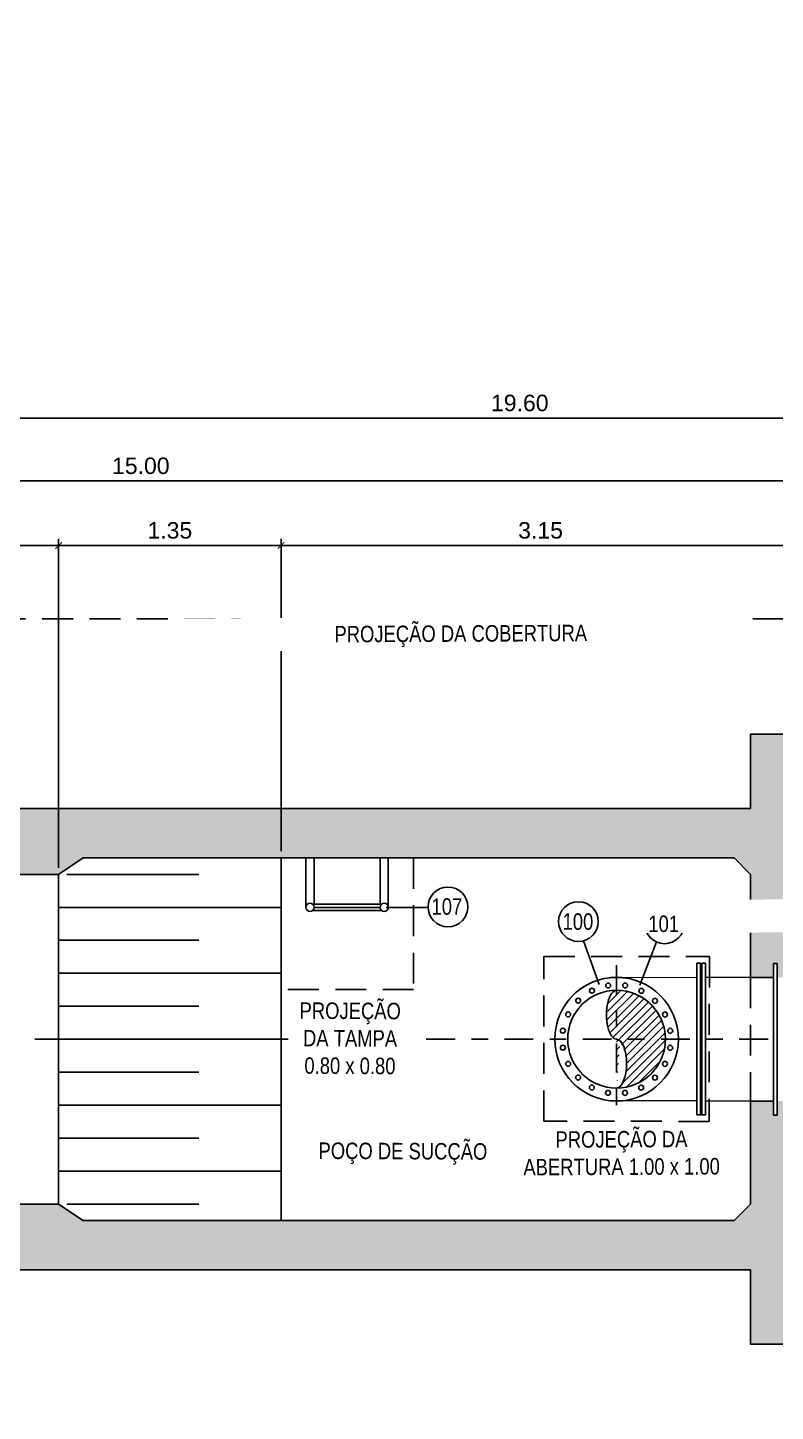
# Model space of a CAD drawing. Header units: feet. Extents: x 0 to 285167, y 0 to 9111449.
# Drawn here: x 285141.39 to 285145.93, y 9111421.62 to 9111430.01 of the extents above; entities that cross this region are included whole.
import ezdxf
from ezdxf import colors
from ezdxf.entities.mleader import LeaderData, LeaderLine
from ezdxf.enums import TextEntityAlignment as Align
from ezdxf.math import Vec2, Vec3

# ---------------------------------------------------------------- set-up
doc = ezdxf.new("R2010")
doc.units = ezdxf.units.FT
doc.header["$MEASUREMENT"] = 0
doc.linetypes.add('DASHDOT', pattern=[1, 0.5, -0.25, 0, -0.25])
doc.linetypes.add('HIDDEN', pattern=[0.375, 0.25, -0.125])
doc.layers.get('0').update_dxf_attribs({"linetype": 'CONTINUOUS'})
doc.layers.get('DEFPOINTS').update_dxf_attribs({"linetype": 'CONTINUOUS'})
for name, color, linetype in [('01', 1, 'CONTINUOUS'), ('01PROJ', 1, 'HIDDEN'), ('EIXO', 1, 'DASHDOT'), ('H-SA-CONTORNO', 2, 'CONTINUOUS'), ('H-SA-DIM', 1, 'CONTINUOUS'), ('H-SA-ESTRUTURA (CORTE)', 5, 'CONTINUOUS'), ('H-SA-HTC CONCRETO', 253, 'CONTINUOUS'), ('H-SA-HTC ENCHIMENTO', 1, 'CONTINUOUS'), ('H-SA-TEXTO', 2, 'CONTINUOUS'), ('INDIC', 2, 'CONTINUOUS'), ('Top View-Ferro Fundido - JGS - K7(Esgoto)', 7, 'CONTINUOUS'), ('TUBULAÇÃO', 5, 'CONTINUOUS')]:
    doc.layers.add(name, color=color, linetype=linetype)
doc.styles.add('EGC_Arial_2.0mm', font='arial.ttf', dxfattribs={"width": 0.8, "height": 2})
doc.styles.get("Standard").update_dxf_attribs({"font": 'arial.ttf'})
doc.dimstyles.new('Copy of EGC_2.0mm', dxfattribs={"dimtxt": 0.1, "dimasz": 0.04, "dimexe": 0.04, "dimexo": 0.04, "dimgap": 0.04, "dimtad": 1, "dimzin": 1, "dimdsep": 46, "dimtxsty": 'Standard', "dimblk": 'ARCHTICK', "dimcen": 0, "dimclrd": 1, "dimclre": 1, "dimclrt": 2, "dimazin": 0, "dimtfac": 1, "dimtix": 1, "dimtmove": 1, "dimatfit": 3, "dimldrblk": 'NONE', "dimfxl": 0.002, "dimtolj": 1, "dimtzin": 0, "dimlwd": -1, "dimarcsym": 0})

# ---------------------------------------------------------------- blocks, each defined once
blk = doc.blocks.new('_ArchTick')
at = {"color": 0, "linetype": 'ByBlock', "const_width": 0.15}
blk.add_lwpolyline([(-0.5, -0.5), (0.5, 0.5)], dxfattribs=at)
blk = doc.blocks.new('*D1182')
at = {"layer": 'DEFPOINTS', "color": 0, "transparency": 16777216}
for p in [(285142.9256, 9111426.869), (285146.0756, 9111425.4232), (285142.9256, 9111424.9732)]:
    blk.add_point(p, dxfattribs=at)
at = {"layer": 'H-SA-DIM', "color": 1, "lineweight": -2, "transparency": 16777216}
for p, q in [((285142.9256, 9111425.0132), (285142.9256, 9111426.909)), ((285146.0756, 9111425.4632), (285146.0756, 9111426.909))]:
    blk.add_line(p, q, dxfattribs=at)
at = {"layer": 'H-SA-DIM', "color": 1, "transparency": 16777216}
blk.add_line((285146.0756, 9111426.869), (285142.9256, 9111426.869), dxfattribs=at)
at = {"layer": 'H-SA-DIM', "color": 1, "transparency": 16777216, "xscale": 0.04, "yscale": 0.04, "zscale": 0.04, "rotation": 180}
blk.add_blockref('_ArchTick', (285142.9256, 9111426.869), dxfattribs=at)
at = {"layer": 'H-SA-DIM', "color": 1, "transparency": 16777216, "xscale": 0.04, "yscale": 0.04, "zscale": 0.04}
blk.add_blockref('_ArchTick', (285146.0756, 9111426.869), dxfattribs=at)
at = {"layer": 'H-SA-DIM', "color": 2, "transparency": 16777216, "insert": (285144.5006, 9111426.9601), "char_height": 0.1, "attachment_point": 5}
blk.add_mtext('\\A1;3.15', dxfattribs=at)
blk = doc.blocks.new('_None')
blk = doc.blocks.new('*D1183')
at = {"layer": 'DEFPOINTS', "color": 0, "transparency": 16777216}
for p in [(285141.5756, 9111426.869), (285142.9256, 9111424.9732), (285141.5756, 9111424.8732)]:
    blk.add_point(p, dxfattribs=at)
at = {"layer": 'H-SA-DIM', "color": 1, "lineweight": -2, "transparency": 16777216}
for p, q in [((285141.5756, 9111424.9132), (285141.5756, 9111426.909)), ((285142.9256, 9111425.0132), (285142.9256, 9111426.909))]:
    blk.add_line(p, q, dxfattribs=at)
at = {"layer": 'H-SA-DIM', "color": 1, "transparency": 16777216}
blk.add_line((285142.9256, 9111426.869), (285141.5756, 9111426.869), dxfattribs=at)
at = {"layer": 'H-SA-DIM', "color": 1, "transparency": 16777216, "xscale": 0.04, "yscale": 0.04, "zscale": 0.04, "rotation": 180}
blk.add_blockref('_ArchTick', (285141.5756, 9111426.869), dxfattribs=at)
at = {"layer": 'H-SA-DIM', "color": 1, "transparency": 16777216, "xscale": 0.04, "yscale": 0.04, "zscale": 0.04}
blk.add_blockref('_ArchTick', (285142.9256, 9111426.869), dxfattribs=at)
at = {"layer": 'H-SA-DIM', "color": 2, "transparency": 16777216, "insert": (285142.2506, 9111426.9601), "char_height": 0.1, "attachment_point": 5}
blk.add_mtext('\\A1;1.35', dxfattribs=at)
blk = doc.blocks.new('*D1186')
at = {"layer": 'DEFPOINTS', "color": 0, "transparency": 16777216}
for p in [(285149.5756, 9111427.2607), (285134.5731, 9111426.4241), (285149.5756, 9111425.4232)]:
    blk.add_point(p, dxfattribs=at)
at = {"layer": 'H-SA-DIM', "color": 1, "lineweight": -2, "transparency": 16777216}
for p, q in [((285134.5731, 9111426.4641), (285134.5731, 9111427.3007)), ((285149.5756, 9111425.4632), (285149.5756, 9111427.3007))]:
    blk.add_line(p, q, dxfattribs=at)
at = {"layer": 'H-SA-DIM', "color": 1, "transparency": 16777216}
blk.add_line((285134.5731, 9111427.2607), (285149.5756, 9111427.2607), dxfattribs=at)
at = {"layer": 'H-SA-DIM', "color": 1, "transparency": 16777216, "xscale": 0.04, "yscale": 0.04, "zscale": 0.04, "rotation": 180}
blk.add_blockref('_ArchTick', (285134.5731, 9111427.2607), dxfattribs=at)
at = {"layer": 'H-SA-DIM', "color": 1, "transparency": 16777216, "xscale": 0.04, "yscale": 0.04, "zscale": 0.04}
blk.add_blockref('_ArchTick', (285149.5756, 9111427.2607), dxfattribs=at)
at = {"layer": 'H-SA-DIM', "color": 2, "transparency": 16777216, "insert": (285142.0744, 9111427.3518), "char_height": 0.1, "attachment_point": 5}
blk.add_mtext('\\A1;15.00', dxfattribs=at)
blk = doc.blocks.new('*D1187')
at = {"layer": 'DEFPOINTS', "color": 0, "transparency": 16777216}
for p in [(285141.5756, 9111426.869), (285138.2756, 9111424.8732), (285141.5756, 9111424.8732)]:
    blk.add_point(p, dxfattribs=at)
at = {"layer": 'H-SA-DIM', "color": 1, "lineweight": -2, "transparency": 16777216}
for p, q in [((285138.2756, 9111424.9132), (285138.2756, 9111426.909)), ((285141.5756, 9111424.9132), (285141.5756, 9111426.909))]:
    blk.add_line(p, q, dxfattribs=at)
at = {"layer": 'H-SA-DIM', "color": 1, "transparency": 16777216}
blk.add_line((285138.2756, 9111426.869), (285141.5756, 9111426.869), dxfattribs=at)
at = {"layer": 'H-SA-DIM', "color": 1, "transparency": 16777216, "xscale": 0.04, "yscale": 0.04, "zscale": 0.04, "rotation": 180}
blk.add_blockref('_ArchTick', (285138.2756, 9111426.869), dxfattribs=at)
at = {"layer": 'H-SA-DIM', "color": 1, "transparency": 16777216, "xscale": 0.04, "yscale": 0.04, "zscale": 0.04}
blk.add_blockref('_ArchTick', (285141.5756, 9111426.869), dxfattribs=at)
at = {"layer": 'H-SA-DIM', "color": 2, "transparency": 16777216, "insert": (285139.9256, 9111426.9601), "char_height": 0.1, "attachment_point": 5}
blk.add_mtext('\\A1;3.30', dxfattribs=at)
blk = doc.blocks.new('*D1310')
at = {"layer": 'DEFPOINTS', "color": 0, "transparency": 16777216}
for p in [(285134.5731, 9111427.642), (285134.5731, 9111426.8729), (285154.1756, 9111425.8232)]:
    blk.add_point(p, dxfattribs=at)
at = {"layer": 'H-SA-DIM', "color": 1, "lineweight": -2, "transparency": 16777216}
for p, q in [((285134.5731, 9111426.9129), (285134.5731, 9111427.682)), ((285154.1756, 9111425.8632), (285154.1756, 9111427.682))]:
    blk.add_line(p, q, dxfattribs=at)
at = {"layer": 'H-SA-DIM', "color": 1, "transparency": 16777216}
blk.add_line((285154.1756, 9111427.642), (285134.5731, 9111427.642), dxfattribs=at)
at = {"layer": 'H-SA-DIM', "color": 1, "transparency": 16777216, "xscale": 0.04, "yscale": 0.04, "zscale": 0.04, "rotation": 180}
blk.add_blockref('_ArchTick', (285134.5731, 9111427.642), dxfattribs=at)
at = {"layer": 'H-SA-DIM', "color": 1, "transparency": 16777216, "xscale": 0.04, "yscale": 0.04, "zscale": 0.04}
blk.add_blockref('_ArchTick', (285154.1756, 9111427.642), dxfattribs=at)
at = {"layer": 'H-SA-DIM', "color": 2, "transparency": 16777216, "insert": (285144.3744, 9111427.733), "char_height": 0.1, "attachment_point": 5}
blk.add_mtext('\\A1;19.60', dxfattribs=at)

msp = doc.modelspace()

# ---------------------------------------------------------------- hatches: boundary and pattern name
at = {"layer": '01'}
h = msp.add_hatch(dxfattribs=at)
h.set_pattern_fill('ANSI31', color=256, scale=0.010637, angle=-0.07753, style=0)
h.set_pattern_definition([(44.9225, (285142.030875, 9111425.942493), (-0.02384763, 0.02391225), [])])
edge = h.paths.add_edge_path()
edge.add_ellipse((285144.9652, 9111424.0214), major_axis=(-0.0018, 0.1485), ratio=0.429234, start_angle=1.15004, end_angle=175.34132)
edge.add_line((285144.9618, 9111423.8733), (285144.9622, 9111424.1699))
edge = h.paths.add_edge_path()
edge.add_line((285144.9622, 9111424.1699), (285144.9618, 9111423.8733))
edge.add_line((285144.9618, 9111423.8733), (285145.2584, 9111423.8729))
edge.add_arc((285144.9605, 9111423.872), 0.2979, 0.164, 89.67437)
edge = h.paths.add_edge_path()
edge.add_ellipse((285144.9446, 9111423.7287), major_axis=(-0.0119, 0.1532), ratio=0.499847, start_angle=184.31218, end_angle=338.38579, ccw=False)
edge.add_arc((285144.9588, 9111423.8759), 0.2995, 270.65335, 359.42625)
edge.add_line((285145.2584, 9111423.8729), (285144.9618, 9111423.8733))
at = {"layer": 'H-SA-HTC CONCRETO'}
h = msp.add_hatch(color=256, dxfattribs=at)
h.dxf.hatch_style = 1
h.paths.add_polyline_path([(285146.0756, 9111425.4232), (285149.5756, 9111425.4232), (285149.5756, 9111424.2307), (285149.8756, 9111424.2307), (285149.8756, 9111425.7232), (285145.7756, 9111425.7232), (285145.7756, 9111425.2732), (285138.3157, 9111425.2732), (285134.9731, 9111425.2732), (285134.9731, 9111426.8205), (285137.2371, 9111429.8729), (285136.8231, 9111429.8729), (285134.5731, 9111426.8729), (285134.5731, 9111424.8732), (285139.0656, 9111424.8732), (285139.7656, 9111424.8732), (285139.7656, 9111425.0232), (285139.9656, 9111425.0232), (285139.9656, 9111424.8732), (285140.0756, 9111424.8732), (285140.0756, 9111425.0232), (285140.2756, 9111425.0232), (285140.2756, 9111424.8232), (285141.5756, 9111424.8232), (285141.7256, 9111424.9732), (285145.6756, 9111424.9732), (285145.7756, 9111424.8732), (285145.7756, 9111424.2484), (285146.0756, 9111424.2482)], flags=0)
h.paths.add_polyline_path([(285145.9363, 9111423.4982), (285145.9363, 9111423.4131), (285145.9138, 9111423.4131), (285145.9138, 9111423.4982), (285145.7756, 9111423.4982), (285145.7756, 9111422.9732), (285145.7756, 9111422.8732), (285145.6756, 9111422.7732), (285141.7256, 9111422.7732), (285141.5756, 9111422.8732), (285140.2756, 9111422.8732), (285140.2756, 9111422.7232), (285140.0756, 9111422.7232), (285140.0756, 9111422.8732), (285139.9656, 9111422.8732), (285139.9656, 9111422.7232), (285139.7656, 9111422.7232), (285139.7656, 9111422.8732), (285132.5731, 9111422.8732), (285132.5731, 9111426.8729), (285130.3231, 9111429.8729), (285129.9092, 9111429.8729), (285132.1731, 9111426.8205), (285132.1731, 9111422.4732), (285138.3157, 9111422.4732), (285145.7756, 9111422.4732), (285145.7756, 9111422.0232), (285149.8756, 9111422.0232), (285149.8756, 9111423.4982), (285149.7363, 9111423.4982), (285149.7363, 9111423.4132), (285149.7138, 9111423.4132), (285149.7138, 9111423.4982), (285149.5756, 9111423.4982), (285149.5756, 9111422.3232), (285146.0756, 9111422.3232), (285146.0756, 9111423.4982)])
h = msp.add_hatch(color=256, dxfattribs=at)
h.dxf.hatch_style = 1
h.paths.add_polyline_path([(285145.9143, 9111424.2483), (285145.9143, 9111424.3335), (285145.9368, 9111424.3335), (285145.9368, 9111424.2483), (285146.0756, 9111424.2482), (285146.0756, 9111425.4232), (285149.5756, 9111425.4232), (285149.5755, 9111424.2483), (285149.7143, 9111424.2482), (285149.7143, 9111424.3332), (285149.7368, 9111424.3332), (285149.7368, 9111424.2482), (285149.8756, 9111424.2481), (285149.8756, 9111425.7232), (285145.7756, 9111425.7232), (285145.7756, 9111425.2732), (285138.3157, 9111425.2732), (285134.9731, 9111425.2732), (285134.9731, 9111426.8205), (285137.2371, 9111429.8729), (285136.8231, 9111429.8729), (285134.5731, 9111426.8729), (285134.5731, 9111424.8732), (285139.0656, 9111424.8732), (285139.7656, 9111424.8732), (285139.7656, 9111425.0232), (285139.9656, 9111425.0232), (285139.9656, 9111424.8732), (285140.0756, 9111424.8732), (285140.0756, 9111425.0232), (285140.2756, 9111425.0232), (285140.2756, 9111424.8732), (285141.5756, 9111424.8732), (285141.7256, 9111424.9732), (285145.6756, 9111424.9732), (285145.7756, 9111424.8732), (285145.7756, 9111424.2484)])

# ---------------------------------------------------------------- linework, layer by layer
at = {"color": 251}
msp.add_line((285141.5756, 9111423.4232), (285141.5756, 9111424.6732), dxfattribs=at)
at = {"color": 1, "lineweight": 0}
for p, q in [((285145.449, 9111424.2486), (285145.4491, 9111424.3336)), ((285145.4491, 9111424.3336), (285145.4716, 9111424.3336)), ((285145.4716, 9111424.3336), (285145.4716, 9111424.2896)), ((285144.962, 9111424.2483), (285145.449, 9111424.2486)), ((285145.4716, 9111424.2896), (285145.4756, 9111424.2896)), ((285145.4756, 9111424.2896), (285145.4751, 9111423.4574)), ((285145.4486, 9111423.4984), (285144.962, 9111423.4983)), ((285145.4485, 9111423.4134), (285145.4486, 9111423.4984)), ((285145.471, 9111423.4134), (285145.4485, 9111423.4134))]:
    msp.add_line(p, q, dxfattribs=at)
for centre, radius, start, end in [((285144.9618, 9111423.8733), 0.375, 67.11947, 179.92247), ((285144.9106, 9111424.199), 0.0149, 359.92247, 179.92247), ((285144.8125, 9111424.1673), 0.0149, 359.92247, 179.92247), ((285144.8125, 9111424.1673), 0.0149, 179.92247, 359.92247), ((285144.9106, 9111424.199), 0.0149, 179.92247, 359.92247), ((285144.7289, 9111424.1067), 0.0149, 359.92247, 179.92247), ((285144.7289, 9111424.1067), 0.0149, 179.92247, 359.92247), ((285144.6682, 9111424.0234), 0.0149, 359.92247, 179.92247), ((285144.6682, 9111424.0234), 0.0149, 179.92247, 359.92247), ((285144.6362, 9111423.9253), 0.0149, 359.92247, 179.92247), ((285144.6362, 9111423.9253), 0.0149, 179.92247, 359.92247), ((285144.9618, 9111423.8733), 0.375, 179.92247, 292.72548), ((285144.636, 9111423.8221), 0.0149, 359.92247, 179.92247), ((285144.636, 9111423.8221), 0.0149, 179.92247, 359.92247)]:
    msp.add_arc(centre, radius, start, end, dxfattribs=at)
at = {"color": 5, "lineweight": 0}
for start, end in [(359.92247, 179.92247), (179.92247, 359.92247)]:
    msp.add_arc((285144.9618, 9111423.8733), 0.2967, start, end, dxfattribs=at)
at = {"layer": '01', "color": 1}
for centre in [(285144.9106, 9111424.199), (285145.0138, 9111424.1989), (285144.8125, 9111424.1673), (285145.1119, 9111424.1669), (285144.7289, 9111424.1067), (285145.1952, 9111424.1061), (285144.6682, 9111424.0234), (285145.2558, 9111424.0226), (285144.6362, 9111423.9253), (285145.2875, 9111423.9244), (285144.636, 9111423.8221), (285145.2874, 9111423.8212), (285144.6678, 9111423.724), (285145.2554, 9111423.7232), (285144.7283, 9111423.6404), (285145.1946, 9111423.6398), (285144.8117, 9111423.5797), (285144.9097, 9111423.5477), (285145.0129, 9111423.5475), (285145.1111, 9111423.5793)]:
    msp.add_circle(centre, 0.0149, dxfattribs=at)
at = {"layer": '01'}
for centre, major_axis, ratio, start_param, end_param in [((285144.962, 9111424.0216), (0.0002, 0.1483), 0.413202, 0, 3.141593), ((285144.9616, 9111423.7249), (0.0002, 0.1484), 0.41304, 3.141593, 6.283185)]:
    msp.add_ellipse(centre, major_axis=major_axis, ratio=ratio, start_param=start_param, end_param=end_param, dxfattribs=at)
at = {"layer": '01PROJ', "color": 1, "ltscale": 25}
for p, q in [((285145.7755, 9111424.2484), (285145.9143, 9111424.2483)), ((285145.7751, 9111423.4982), (285145.9138, 9111423.4981))]:
    msp.add_line(p, q, dxfattribs=at)
msp.add_lwpolyline([(285145.9143, 9111424.3335), (285145.9368, 9111424.3335), (285145.9363, 9111423.4131), (285145.9138, 9111423.4131)], close=True, dxfattribs=at)
at = {"layer": 'EIXO', "ltscale": 0.35}
msp.add_line((285133.8316, 9111423.873), (285158.7775, 9111423.873), dxfattribs=at)
msp.add_lwpolyline([(285144.9621, 9111424.322), (285144.9615, 9111423.416)], dxfattribs=at)
at = {"layer": 'H-SA-CONTORNO', "color": 1, "linetype": 'HIDDEN', "ltscale": 0.75}
for p, q in [((285150.5756, 9111426.4232), (285140.5756, 9111426.4232)), ((285145.7755, 9111424.2484), (285145.7751, 9111423.4982))]:
    msp.add_line(p, q, dxfattribs=at)
at = {"layer": 'H-SA-CONTORNO', "ltscale": 0.75}
for p, q in [((285142.9256, 9111424.9732), (285142.9256, 9111422.7732)), ((285141.5756, 9111422.8732), (285141.5756, 9111424.8732))]:
    msp.add_line(p, q, dxfattribs=at)
at = {"layer": 'H-SA-CONTORNO', "color": 1, "linetype": 'HIDDEN', "ltscale": 0.75}
msp.add_lwpolyline([(285144.5203, 9111424.3751), (285145.5249, 9111424.3744), (285145.5243, 9111423.3747), (285144.5196, 9111423.3754)], close=True, dxfattribs=at)
at = {"layer": 'H-SA-ESTRUTURA (CORTE)'}
for p, q in [((285145.7756, 9111425.7232), (285149.8756, 9111425.7232)), ((285145.7756, 9111425.2732), (285145.7756, 9111425.7232)), ((285138.3157, 9111425.2732), (285145.7756, 9111425.2732)), ((285141.5756, 9111424.8732), (285141.7256, 9111424.9732)), ((285141.7256, 9111424.9732), (285145.6756, 9111424.9732)), ((285145.7756, 9111424.8732), (285145.6756, 9111424.9732)), ((285141.5756, 9111424.8732), (285140.2756, 9111424.8732)), ((285145.7756, 9111424.8732), (285145.7756, 9111424.2484)), ((285145.7756, 9111422.8732), (285145.7756, 9111423.4982)), ((285145.7756, 9111422.9732), (285145.7756, 9111423.4982)), ((285141.5756, 9111422.8732), (285140.2756, 9111422.8732)), ((285141.5756, 9111422.8732), (285141.7256, 9111422.7732)), ((285145.7756, 9111422.8732), (285145.6756, 9111422.7732)), ((285141.7256, 9111422.7732), (285145.6756, 9111422.7732)), ((285138.3157, 9111422.4732), (285145.7756, 9111422.4732)), ((285145.7756, 9111422.0232), (285145.7756, 9111422.4732)), ((285145.7756, 9111422.0232), (285149.8756, 9111422.0232))]:
    msp.add_line(p, q, dxfattribs=at)
at = {"layer": 'H-SA-HTC ENCHIMENTO'}
for p, q in [((285141.6256, 9111424.8732), (285142.4256, 9111424.8732)), ((285141.6256, 9111424.8732), (285142.4256, 9111424.8732)), ((285141.5756, 9111424.6732), (285142.9208, 9111424.6732)), ((285141.5756, 9111424.6732), (285142.9208, 9111424.6732)), ((285141.5756, 9111424.4732), (285142.4256, 9111424.4732)), ((285141.5756, 9111424.2732), (285142.9208, 9111424.2732)), ((285141.5756, 9111424.0732), (285142.4256, 9111424.0732)), ((285141.5756, 9111423.8732), (285142.9208, 9111423.8732)), ((285141.5756, 9111423.6732), (285142.4256, 9111423.6732)), ((285141.5756, 9111423.4732), (285142.9208, 9111423.4732)), ((285141.5756, 9111423.2732), (285142.4256, 9111423.2732)), ((285141.5756, 9111423.0732), (285142.9208, 9111423.0732)), ((285141.6256, 9111422.8732), (285142.4256, 9111422.8732))]:
    msp.add_line(p, q, dxfattribs=at)
at = {"layer": 'INDIC', "color": 1, "linetype": 'Continuous'}
for p, q in [((285144.7614, 9111424.4702), (285144.8564, 9111424.2048)), ((285145.2033, 9111424.4633), (285145.1023, 9111424.2018)), ((285144.9618, 9111423.8733), (285144.9618, 9111423.8733)), ((285144.9618, 9111423.8733), (285144.9618, 9111423.8733))]:
    msp.add_line(p, q, dxfattribs=at)
for centre in [(285144.7303, 9111424.5869), (285145.2529, 9111424.5733)]:
    msp.add_circle(centre, 0.1207, dxfattribs=at)
at = {"layer": 'Top View-Ferro Fundido - JGS - K7(Esgoto)', "color": 1, "linetype": 'ByBlock', "lineweight": -2}
for p, q in [((285145.502, 9111424.2486), (285145.7755, 9111424.2484)), ((285145.5016, 9111423.4984), (285145.7751, 9111423.4982))]:
    msp.add_line(p, q, dxfattribs=at)
for points in [[(285145.4485, 9111423.4134), (285145.471, 9111423.4134), (285145.4716, 9111424.3336), (285145.4491, 9111424.3336)], [(285145.5015, 9111423.4134), (285145.479, 9111423.4134), (285145.4796, 9111424.3336), (285145.5021, 9111424.3336)]]:
    msp.add_lwpolyline(points, close=True, dxfattribs=at)
for points in [[(285145.4711, 9111423.4574), (285145.4751, 9111423.4574), (285145.4756, 9111424.2896), (285145.4716, 9111424.2896)], [(285145.4791, 9111423.4574), (285145.4751, 9111423.4574), (285145.4756, 9111424.2896), (285145.4796, 9111424.2896)]]:
    msp.add_lwpolyline(points, dxfattribs=at)
msp.add_circle((285144.9618, 9111423.8733), 0.375, dxfattribs=at)
at = {"layer": 'TUBULAÇÃO'}
msp.add_circle((285144.9618, 9111423.8733), 0.2967, dxfattribs=at)

# ---------------------------------------------------------------- texts
at = {"layer": 'INDIC', "color": 2, "style": 'EGC_Arial_2.0mm', "width": 0.8}
for s, p in [('100', (285144.7273, 9111424.5869)), ('101', (285145.2478, 9111424.5734))]:
    msp.add_text(s, height=0.1, rotation=359.96124, dxfattribs=at).set_placement(p, align=Align.MIDDLE_CENTER)

# ---------------------------------------------------------------- dimensions: what is measured, and where the dimension line sits
at = {"layer": 'H-SA-DIM'}
for base, p1, p2, picture, middle in [((285141.5756, 9111426.869), (285138.2756, 9111424.8732), (285141.5756, 9111424.8732), '*D1187', (285139.9256, 9111426.9601)), ((285141.5756, 9111426.869), (285142.9256, 9111424.9732), (285141.5756, 9111424.8732), '*D1183', (285142.2506, 9111426.9601)), ((285142.9256, 9111426.869), (285146.0756, 9111425.4232), (285142.9256, 9111424.9732), '*D1182', (285144.5006, 9111426.9601))]:
    dim = msp.add_linear_dim(base=base, p1=p1, p2=p2, dimstyle='Copy of EGC_2.0mm', dxfattribs=at)
    dim.commit()
    dim.dimension.update_dxf_attribs({"geometry": picture, "text_midpoint": middle})

# ---------------------------------------------------------------- next in the draw order: texts
at = {"layer": 'H-SA-TEXTO', "color": 2, "char_height": 0.1, "style": 'EGC_Arial_2.0mm', "bg_fill": 2}
for s, insert, width, attachment_point, rotation in [('PROJEÇÃO DA COBERTURA', (285144.0161, 9111426.3845), 3.355817, 2, 0.2869), ('ESCADA', (285146.616, 9111424.6746), 3.355817, 2, 0.2869), ('POÇO DE SUCÇÃO', (285143.6648, 9111423.1135), 1.090823, 8, 359.7131)]:
    msp.add_mtext(s, dxfattribs=dict(at, insert=insert, width=width, attachment_point=attachment_point, rotation=rotation))

# ---------------------------------------------------------------- next in the draw order: dimensions: what is measured, and where the dimension line sits
at = {"layer": 'H-SA-DIM'}
dim = msp.add_linear_dim(base=(285149.5756, 9111427.2607), p1=(285134.5731, 9111426.4241), p2=(285149.5756, 9111425.4232), dimstyle='Copy of EGC_2.0mm', dxfattribs=at)
dim.commit()
dim.dimension.update_dxf_attribs({"geometry": '*D1186', "text_midpoint": (285142.0744, 9111427.3518)})

# ---------------------------------------------------------------- next in the draw order: leaders
at = {"layer": 'H-SA-TEXTO'}
ml = msp.add_multileader_mtext('Standard', dxfattribs=at)
ml.set_content('CP-3 TRECHO 2', color=2, style='EGC_Arial_2.0mm')
ml.set_leader_properties(color=1, linetype='ByLayer', lineweight=-1)
ml.set_arrow_properties(name='NONE')
ml.build(insert=Vec2(0, 0))
ml.multileader.update_dxf_attribs({"text_left_attachment_type": 2, "text_right_attachment_type": 2, "dogleg_length": 1.9819, "arrow_head_size": 0.075, "scale": 0.05})
ctx = ml.context
ctx.base_point, ctx.scale, ctx.char_height, ctx.arrow_head_size, ctx.landing_gap_size, ctx.plane_origin, ctx.plane_x_axis, ctx.plane_y_axis = Vec3(285162.1522, 9111438.3002, -478.1983), 0.05, 0.1, 0.075, 0.05, Vec3(284787.7874, 9111500.0442, -478.1983), Vec3(0.999987, -0.005007), Vec3(0.005007, 0.999987)
ctx.left_attachment, ctx.right_attachment, ctx.text_align_type = 2, 2, 1
notes = []
notes.append((ctx, [(0, (0, 0, 0), (0, 0), (1, 0), 1, [])]))
ctx.mtext.insert, ctx.mtext.text_direction, ctx.mtext.rotation, ctx.mtext.width, ctx.mtext.defined_height, ctx.mtext.alignment, ctx.mtext.flow_direction = Vec3(285162.6221, 9111438.3496, -478.1983), Vec3(0.999987, -0.005007), 6.278178, 1.457911, 1.047, 2, 5
ctx.mtext.has_bg_fill, ctx.mtext.bg_color, ctx.mtext.bg_scale_factor, ctx.mtext.bg_transparency, ctx.mtext.use_window_bg_color = 1, -1073741824, 1, 0, 1
for ctx, leaders in notes:
    for number, flags, end, landing, length, lines in leaders:
        leader = LeaderData()
        leader.index, (leader.has_last_leader_line, leader.has_dogleg_vector, leader.attachment_direction) = number, flags
        leader.last_leader_point, leader.dogleg_vector, leader.dogleg_length = Vec3(end), Vec3(landing), length
        for number, points, colour, breaks in lines:
            line = LeaderLine()
            line.index, line.vertices, line.color, line.breaks = number, Vec3.list(points), colors.encode_raw_color(colour), breaks
            leader.lines.append(line)
        ctx.leaders.append(leader)

# ---------------------------------------------------------------- next in the draw order: leaders
ml = msp.add_multileader_mtext('Standard', dxfattribs=at)
ml.set_content('CÂMARA DE DESCARGA', color=2, style='EGC_Arial_2.0mm')
ml.set_leader_properties(color=1, linetype='ByLayer', lineweight=-1)
ml.set_arrow_properties(name='NONE')
ml.build(insert=Vec2(0, 0))
ml.multileader.update_dxf_attribs({"text_left_attachment_type": 2, "text_right_attachment_type": 2, "dogleg_length": 1.9819, "arrow_head_size": 0.075, "scale": 0.05})
ctx = ml.context
ctx.base_point, ctx.scale, ctx.char_height, ctx.arrow_head_size, ctx.landing_gap_size, ctx.plane_origin, ctx.plane_x_axis, ctx.plane_y_axis = Vec3(285157.7721, 9111438.0794, -239.0991), 0.05, 0.1, 0.075, 0.05, Vec3(285535.8972, 9111508.0171, -239.0991), Vec3(0.999987, 0.005007), Vec3(-0.005007, 0.999987)
ctx.left_attachment, ctx.right_attachment, ctx.text_align_type = 2, 2, 1
notes = []
notes.append((ctx, [(0, (0, 0, 0), (0, 0), (1, 0), 1, [])]))
ctx.mtext.insert, ctx.mtext.text_direction, ctx.mtext.rotation, ctx.mtext.width, ctx.mtext.defined_height, ctx.mtext.alignment, ctx.mtext.flow_direction = Vec3(285158.4805, 9111438.1465, -239.0991), Vec3(0.999987, 0.005007), 0.005007, 1.322834, 0.2562, 2, 5
ctx.mtext.has_bg_fill, ctx.mtext.bg_color, ctx.mtext.bg_scale_factor, ctx.mtext.bg_transparency, ctx.mtext.use_window_bg_color = 1, -1073741824, 1, 0, 1
for ctx, leaders in notes:
    for number, flags, end, landing, length, lines in leaders:
        leader = LeaderData()
        leader.index, (leader.has_last_leader_line, leader.has_dogleg_vector, leader.attachment_direction) = number, flags
        leader.last_leader_point, leader.dogleg_vector, leader.dogleg_length = Vec3(end), Vec3(landing), length
        for number, points, colour, breaks in lines:
            line = LeaderLine()
            line.index, line.vertices, line.color, line.breaks = number, Vec3.list(points), colors.encode_raw_color(colour), breaks
            leader.lines.append(line)
        ctx.leaders.append(leader)

# ---------------------------------------------------------------- next in the draw order: linework, layer by layer
at = {"layer": 'H-SA-CONTORNO', "color": 1, "linetype": 'HIDDEN', "ltscale": 0.75}
msp.add_lwpolyline([(285142.9256, 9111424.9732), (285143.7302, 9111424.9732), (285143.7302, 9111424.1754), (285142.9256, 9111424.1754)], close=True, dxfattribs=at)
at = {"layer": 'INDIC', "color": 1, "linetype": 'Continuous'}
msp.add_line((285143.8179, 9111424.6722), (285143.5625, 9111424.6722), dxfattribs=at)
msp.add_circle((285143.9386, 9111424.6759), 0.1207, dxfattribs=at)
at = {"layer": 'Top View-Ferro Fundido - JGS - K7(Esgoto)', "color": 1, "linetype": 'ByBlock', "lineweight": -2}
for p, q in [((285143.0766, 9111424.6732), (285143.0766, 9111424.9732)), ((285143.1266, 9111424.6932), (285143.1266, 9111424.9732)), ((285143.5266, 9111424.6932), (285143.5266, 9111424.9732)), ((285143.5766, 9111424.6732), (285143.5766, 9111424.9732)), ((285143.1166, 9111424.6932), (285143.5366, 9111424.6932)), ((285143.1166, 9111424.6532), (285143.5366, 9111424.6532)), ((285143.1266, 9111424.6732), (285143.5266, 9111424.6732))]:
    msp.add_line(p, q, dxfattribs=at)
for centre in [(285143.1016, 9111424.6732), (285143.5516, 9111424.6732)]:
    msp.add_circle(centre, 0.025, dxfattribs=at)

# ---------------------------------------------------------------- next in the draw order: texts
at = {"layer": 'H-SA-TEXTO', "color": 2, "char_height": 0.1, "style": 'EGC_Arial_2.0mm', "bg_fill": 3, "box_fill_scale": 1, "bg_fill_color": 256, "bg_fill_transparency": 0}
for s, insert, width, attachment_point, rotation in [('PROJEÇÃO DA TAMPA 0.80 x 0.80', (285143.3434, 9111423.6605), 0.748541, 8, 359.7131), ('PROJEÇÃO DA ABERTURA 1.00 x 1.00', (285144.9914, 9111423.3163), 1.270496, 2, 0.2869)]:
    msp.add_mtext(s, dxfattribs=dict(at, insert=insert, width=width, attachment_point=attachment_point, rotation=rotation))
at = {"layer": 'INDIC', "color": 2, "style": 'EGC_Arial_2.0mm', "width": 0.8}
msp.add_text('107', height=0.1, dxfattribs=at).set_placement((285143.932, 9111424.6785), align=Align.MIDDLE_CENTER)

# ---------------------------------------------------------------- next in the draw order: dimensions: what is measured, and where the dimension line sits
at = {"layer": 'H-SA-DIM', "color": 6}
dim = msp.add_linear_dim(base=(285134.5731, 9111427.642), p1=(285154.1756, 9111425.8232), p2=(285134.5731, 9111426.8729), dimstyle='Copy of EGC_2.0mm', dxfattribs=at)
dim.commit()
dim.dimension.update_dxf_attribs({"geometry": '*D1310', "text_midpoint": (285144.3744, 9111427.733)})

doc.saveas('drawing.dxf')
